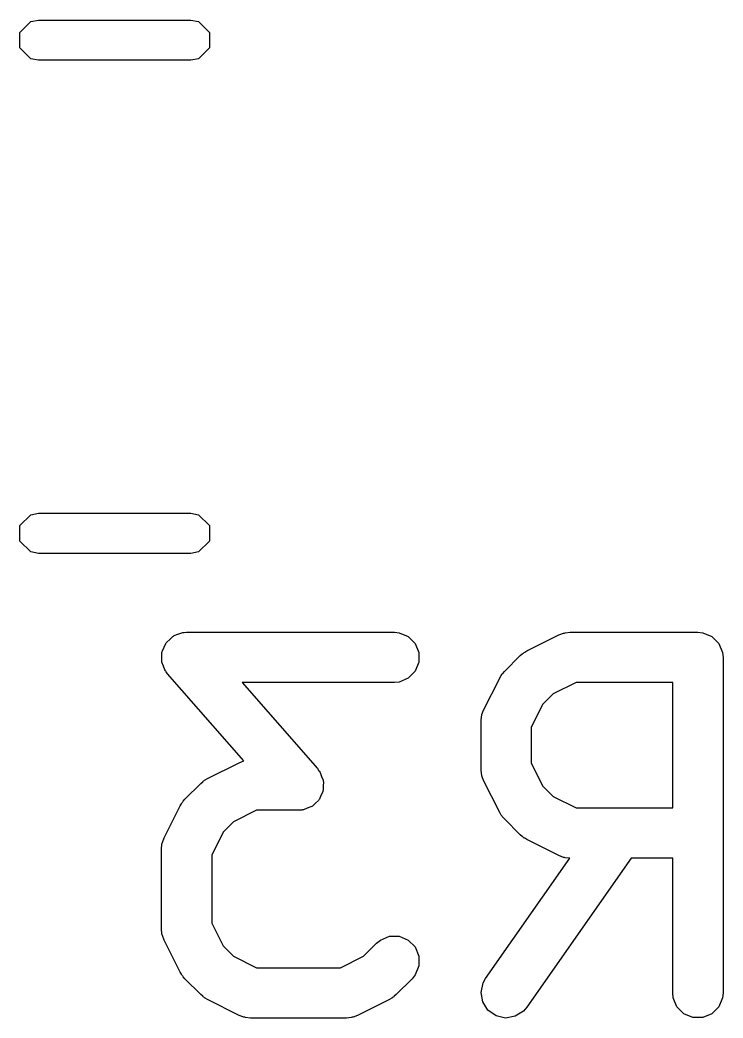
# Model space of a CAD drawing. Header units: inches. Extents: x 1.47 to 5.17, y -6.85 to -1.2.
# Drawn here: x 3.7176 to 3.8001, y -2.0693 to -1.9522 of the extents above; entities that cross this region are included whole.
import ezdxf

# ---------------------------------------------------------------- set-up
doc = ezdxf.new("R2010")
doc.units = ezdxf.units.IN
doc.header["$MEASUREMENT"] = 0
doc.layers.add('B.Silkscreen', color=31, linetype='CONTINUOUS', true_color=0xe8b2a7)

msp = doc.modelspace()

# ---------------------------------------------------------------- linework, layer by layer
at = {"layer": 'B.Silkscreen', "linetype": 'CONTINUOUS'}
for p, q in [((3.71762, -1.95362), (3.7189, -1.95235)), ((3.7189, -1.95235), (3.7198, -1.95217)), ((3.7198, -1.95217), (3.73768, -1.95217)), ((3.73768, -1.95217), (3.73858, -1.95235)), ((3.73858, -1.95235), (3.73986, -1.95362)), ((3.71762, -1.95543), (3.71762, -1.95362)), ((3.73986, -1.95362), (3.73986, -1.95543)), ((3.7189, -1.95671), (3.71762, -1.95543)), ((3.73986, -1.95543), (3.73858, -1.95671)), ((3.7198, -1.95689), (3.7189, -1.95671)), ((3.73768, -1.95689), (3.7198, -1.95689)), ((3.73858, -1.95671), (3.73768, -1.95689)), ((3.71762, -2.0115), (3.7189, -2.01022)), ((3.7189, -2.01022), (3.7198, -2.01004)), ((3.7198, -2.01004), (3.73768, -2.01004)), ((3.73768, -2.01004), (3.73858, -2.01022)), ((3.73858, -2.01022), (3.73986, -2.0115)), ((3.71762, -2.01331), (3.71762, -2.0115)), ((3.73986, -2.0115), (3.73986, -2.01331)), ((3.7189, -2.01458), (3.71762, -2.01331)), ((3.73986, -2.01331), (3.73858, -2.01458)), ((3.7198, -2.01476), (3.7189, -2.01458)), ((3.73768, -2.01476), (3.7198, -2.01476)), ((3.73858, -2.01458), (3.73768, -2.01476)), ((3.73484, -2.02516), (3.7352, -2.02485)), ((3.7352, -2.02485), (3.73554, -2.02451)), ((3.73554, -2.02451), (3.73563, -2.02447)), ((3.73563, -2.02447), (3.7357, -2.0244)), ((3.7357, -2.0244), (3.73616, -2.02425)), ((3.73616, -2.02425), (3.7366, -2.02407)), ((3.7366, -2.02407), (3.73674, -2.02405)), ((3.73674, -2.02405), (3.73679, -2.02403)), ((3.73679, -2.02403), (3.73687, -2.02404)), ((3.73687, -2.02404), (3.73718, -2.02401)), ((3.73718, -2.02401), (3.76155, -2.02401)), ((3.76155, -2.02401), (3.76212, -2.02407)), ((3.76212, -2.02407), (3.76319, -2.02451)), ((3.76319, -2.02451), (3.764, -2.02532)), ((3.7771, -2.0262), (3.78085, -2.02432)), ((3.78085, -2.02432), (3.78139, -2.02411)), ((3.78139, -2.02411), (3.7815, -2.02411)), ((3.7815, -2.02411), (3.78159, -2.02407)), ((3.78159, -2.02407), (3.78217, -2.02401)), ((3.78217, -2.02401), (3.79717, -2.02401)), ((3.79717, -2.02401), (3.79775, -2.02407)), ((3.79775, -2.02407), (3.79881, -2.02451)), ((3.79881, -2.02451), (3.79962, -2.02532)), ((3.73433, -2.02619), (3.73454, -2.02576)), ((3.73454, -2.02576), (3.73472, -2.02532)), ((3.73472, -2.02532), (3.73479, -2.02525)), ((3.73479, -2.02525), (3.73484, -2.02516)), ((3.764, -2.02532), (3.76444, -2.02639)), ((3.79962, -2.02532), (3.80007, -2.02639)), ((3.73425, -2.02734), (3.73428, -2.02686)), ((3.73428, -2.02639), (3.73432, -2.02629)), ((3.73428, -2.02686), (3.73428, -2.02639)), ((3.73432, -2.02629), (3.73433, -2.02619)), ((3.76444, -2.02639), (3.76444, -2.02754)), ((3.77446, -2.02862), (3.77633, -2.02675)), ((3.77633, -2.02675), (3.77656, -2.02656)), ((3.77656, -2.02656), (3.77661, -2.0265)), ((3.77661, -2.0265), (3.7767, -2.02645)), ((3.7767, -2.02645), (3.77678, -2.02638)), ((3.77678, -2.02638), (3.77685, -2.02635)), ((3.77685, -2.02635), (3.7771, -2.0262)), ((3.80007, -2.02639), (3.80012, -2.02696)), ((3.80012, -2.02696), (3.80012, -2.06633)), ((3.73428, -2.02744), (3.73425, -2.02734)), ((3.73428, -2.02754), (3.73428, -2.02744)), ((3.73446, -2.02798), (3.73428, -2.02754)), ((3.73462, -2.02843), (3.73446, -2.02798)), ((3.7347, -2.02855), (3.73462, -2.02843)), ((3.76444, -2.02754), (3.764, -2.0286)), ((3.73472, -2.0286), (3.7347, -2.02855)), ((3.73478, -2.02866), (3.73472, -2.0286)), ((3.73495, -2.02891), (3.73478, -2.02866)), ((3.74389, -2.03911), (3.73495, -2.02891)), ((3.76319, -2.02942), (3.76212, -2.02986)), ((3.764, -2.0286), (3.76319, -2.02942)), ((3.77203, -2.03314), (3.77391, -2.02939)), ((3.77391, -2.02939), (3.77406, -2.02914)), ((3.77406, -2.02914), (3.77409, -2.02907)), ((3.77409, -2.02907), (3.77416, -2.02899)), ((3.77416, -2.02899), (3.77421, -2.0289)), ((3.77421, -2.0289), (3.77427, -2.02885)), ((3.77427, -2.02885), (3.77446, -2.02862)), ((3.76155, -2.02991), (3.74368, -2.02991)), ((3.74368, -2.02991), (3.75252, -2.04002)), ((3.76212, -2.02986), (3.76155, -2.02991)), ((3.78287, -2.02991), (3.78017, -2.03126)), ((3.79422, -2.02991), (3.78287, -2.02991)), ((3.79422, -2.04463), (3.79422, -2.02991)), ((3.78017, -2.03126), (3.77897, -2.03246)), ((3.77182, -2.03368), (3.77203, -2.03314)), ((3.77897, -2.03246), (3.77762, -2.03516)), ((3.77172, -2.03446), (3.77178, -2.03388)), ((3.77178, -2.03388), (3.77182, -2.03379)), ((3.77182, -2.03379), (3.77182, -2.03368)), ((3.77172, -2.04008), (3.77172, -2.03446)), ((3.77762, -2.03516), (3.77762, -2.03939)), ((3.73961, -2.04119), (3.74336, -2.03932)), ((3.74336, -2.03932), (3.74389, -2.03911)), ((3.75252, -2.04002), (3.7527, -2.04026)), ((3.77178, -2.04066), (3.77172, -2.04008)), ((3.77762, -2.03939), (3.77897, -2.04209)), ((3.7392, -2.04145), (3.73929, -2.04138)), ((3.73929, -2.04138), (3.73936, -2.04135)), ((3.73936, -2.04135), (3.73961, -2.04119)), ((3.7527, -2.04026), (3.75276, -2.04032)), ((3.75276, -2.04032), (3.75278, -2.04037)), ((3.75278, -2.04037), (3.75286, -2.04049)), ((3.75286, -2.04049), (3.75301, -2.04094)), ((3.75301, -2.04094), (3.7532, -2.04138)), ((3.77182, -2.04076), (3.77178, -2.04066)), ((3.77182, -2.04086), (3.77182, -2.04076)), ((3.77203, -2.04141), (3.77182, -2.04086)), ((3.73696, -2.04362), (3.73884, -2.04175)), ((3.73884, -2.04175), (3.73906, -2.04156)), ((3.73906, -2.04156), (3.73912, -2.0415)), ((3.73912, -2.0415), (3.7392, -2.04145)), ((3.7532, -2.04254), (3.75316, -2.04263)), ((3.7532, -2.04138), (3.7532, -2.04148)), ((3.7532, -2.04148), (3.75323, -2.04158)), ((3.75323, -2.04158), (3.7532, -2.04206)), ((3.7532, -2.04206), (3.7532, -2.04254)), ((3.77391, -2.04515), (3.77203, -2.04141)), ((3.77897, -2.04209), (3.78017, -2.04328)), ((3.73678, -2.04385), (3.73696, -2.04362)), ((3.75268, -2.04367), (3.75264, -2.04376)), ((3.75276, -2.0436), (3.75268, -2.04367)), ((3.75294, -2.04316), (3.75276, -2.0436)), ((3.75315, -2.04273), (3.75294, -2.04316)), ((3.75316, -2.04263), (3.75315, -2.04273)), ((3.78017, -2.04328), (3.78287, -2.04463)), ((3.73454, -2.04814), (3.73641, -2.04439)), ((3.73641, -2.04439), (3.73657, -2.04414)), ((3.73657, -2.04414), (3.7366, -2.04407)), ((3.7366, -2.04407), (3.73666, -2.04399)), ((3.73666, -2.04399), (3.73672, -2.0439)), ((3.73672, -2.0439), (3.73678, -2.04385)), ((3.7506, -2.04488), (3.7503, -2.04491)), ((3.75068, -2.04489), (3.7506, -2.04488)), ((3.75074, -2.04487), (3.75068, -2.04489)), ((3.75088, -2.04486), (3.75074, -2.04487)), ((3.75132, -2.04467), (3.75088, -2.04486)), ((3.75177, -2.04452), (3.75132, -2.04467)), ((3.75185, -2.04445), (3.75177, -2.04452)), ((3.75194, -2.04441), (3.75185, -2.04445)), ((3.75228, -2.04408), (3.75194, -2.04441)), ((3.75264, -2.04376), (3.75228, -2.04408)), ((3.78287, -2.04463), (3.79422, -2.04463)), ((3.74537, -2.04491), (3.74268, -2.04626)), ((3.7503, -2.04491), (3.74537, -2.04491)), ((3.77406, -2.0454), (3.77391, -2.04515)), ((3.77409, -2.04547), (3.77406, -2.0454)), ((3.77416, -2.04556), (3.77409, -2.04547)), ((3.77421, -2.04564), (3.77416, -2.04556)), ((3.77427, -2.0457), (3.77421, -2.04564)), ((3.77446, -2.04592), (3.77427, -2.0457)), ((3.77633, -2.0478), (3.77446, -2.04592)), ((3.74268, -2.04626), (3.74148, -2.04746)), ((3.73433, -2.04868), (3.73454, -2.04814)), ((3.74148, -2.04746), (3.74013, -2.05016)), ((3.77656, -2.04798), (3.77633, -2.0478)), ((3.77661, -2.04804), (3.77656, -2.04798)), ((3.7767, -2.0481), (3.77661, -2.04804)), ((3.77678, -2.04816), (3.7767, -2.0481)), ((3.77685, -2.04819), (3.77678, -2.04816)), ((3.7771, -2.04835), (3.77685, -2.04819)), ((3.78085, -2.05022), (3.7771, -2.04835)), ((3.73422, -2.04946), (3.73428, -2.04888)), ((3.73422, -2.05883), (3.73422, -2.04946)), ((3.73428, -2.04888), (3.73432, -2.04878)), ((3.73432, -2.04878), (3.73433, -2.04868)), ((3.74013, -2.05016), (3.74013, -2.05814)), ((3.77225, -2.06464), (3.78213, -2.05053)), ((3.78933, -2.05054), (3.77709, -2.06802)), ((3.78139, -2.05043), (3.78085, -2.05022)), ((3.7815, -2.05044), (3.78139, -2.05043)), ((3.78159, -2.05048), (3.7815, -2.05044)), ((3.78213, -2.05053), (3.78159, -2.05048)), ((3.79422, -2.05054), (3.78933, -2.05054)), ((3.79422, -2.06633), (3.79422, -2.05054)), ((3.73428, -2.05941), (3.73422, -2.05883)), ((3.74013, -2.05814), (3.74148, -2.06083)), ((3.73432, -2.05951), (3.73428, -2.05941)), ((3.73433, -2.05961), (3.73432, -2.05951)), ((3.73454, -2.06015), (3.73433, -2.05961)), ((3.75991, -2.06013), (3.76097, -2.05969)), ((3.76097, -2.05969), (3.76212, -2.05969)), ((3.76212, -2.05969), (3.76319, -2.06013)), ((3.73641, -2.0639), (3.73454, -2.06015)), ((3.74148, -2.06083), (3.74268, -2.06203)), ((3.75792, -2.06203), (3.75946, -2.06049)), ((3.75946, -2.06049), (3.75991, -2.06013)), ((3.76319, -2.06013), (3.764, -2.06094)), ((3.764, -2.06094), (3.76444, -2.06201)), ((3.74268, -2.06203), (3.74537, -2.06338)), ((3.75523, -2.06338), (3.75792, -2.06203)), ((3.76444, -2.06201), (3.76444, -2.06316)), ((3.74537, -2.06338), (3.75523, -2.06338)), ((3.76444, -2.06316), (3.764, -2.06422)), ((3.73657, -2.06415), (3.73641, -2.0639)), ((3.7366, -2.06422), (3.73657, -2.06415)), ((3.73666, -2.0643), (3.7366, -2.06422)), ((3.73672, -2.06439), (3.73666, -2.0643)), ((3.73678, -2.06444), (3.73672, -2.06439)), ((3.73696, -2.06467), (3.73678, -2.06444)), ((3.73884, -2.06654), (3.73696, -2.06467)), ((3.76364, -2.06467), (3.76176, -2.06654)), ((3.764, -2.06422), (3.76364, -2.06467)), ((3.77197, -2.06514), (3.77225, -2.06464)), ((3.77172, -2.06627), (3.77197, -2.06514)), ((3.73906, -2.06673), (3.73884, -2.06654)), ((3.73912, -2.06679), (3.73906, -2.06673)), ((3.7392, -2.06685), (3.73912, -2.06679)), ((3.73929, -2.06691), (3.7392, -2.06685)), ((3.73936, -2.06694), (3.73929, -2.06691)), ((3.73961, -2.0671), (3.73936, -2.06694)), ((3.74336, -2.06897), (3.73961, -2.0671)), ((3.76099, -2.0671), (3.75724, -2.06897)), ((3.76124, -2.06694), (3.76099, -2.0671)), ((3.76131, -2.06691), (3.76124, -2.06694)), ((3.7614, -2.06685), (3.76131, -2.06691)), ((3.76148, -2.06679), (3.7614, -2.06685)), ((3.76154, -2.06673), (3.76148, -2.06679)), ((3.76176, -2.06654), (3.76154, -2.06673)), ((3.77192, -2.0674), (3.77172, -2.06627)), ((3.79427, -2.06691), (3.79422, -2.06633)), ((3.79471, -2.06797), (3.79427, -2.06691)), ((3.80007, -2.06691), (3.79962, -2.06797)), ((3.80012, -2.06633), (3.80007, -2.06691)), ((3.77254, -2.06837), (3.77192, -2.0674)), ((3.77709, -2.06802), (3.77671, -2.06846)), ((3.79553, -2.06879), (3.79471, -2.06797)), ((3.79962, -2.06797), (3.79881, -2.06879)), ((3.7439, -2.06918), (3.74336, -2.06897)), ((3.744, -2.06919), (3.7439, -2.06918)), ((3.7441, -2.06923), (3.744, -2.06919)), ((3.74468, -2.06928), (3.7441, -2.06923)), ((3.75592, -2.06928), (3.74468, -2.06928)), ((3.7565, -2.06923), (3.75592, -2.06928)), ((3.7566, -2.06919), (3.7565, -2.06923)), ((3.7567, -2.06918), (3.7566, -2.06919)), ((3.75724, -2.06897), (3.7567, -2.06918)), ((3.77348, -2.06903), (3.77254, -2.06837)), ((3.77461, -2.06928), (3.77348, -2.06903)), ((3.77574, -2.06908), (3.77461, -2.06928)), ((3.77671, -2.06846), (3.77574, -2.06908)), ((3.79659, -2.06923), (3.79553, -2.06879)), ((3.79775, -2.06923), (3.79659, -2.06923)), ((3.79881, -2.06879), (3.79775, -2.06923))]:
    msp.add_line(p, q, dxfattribs=at)

doc.saveas('drawing.dxf')
